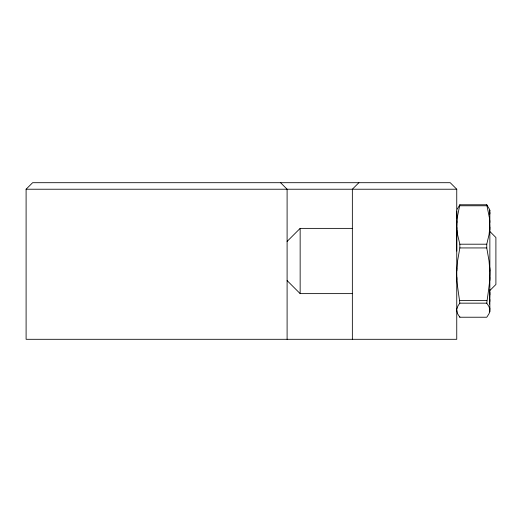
<?xml version="1.0" encoding="UTF-8"?>
<svg xmlns="http://www.w3.org/2000/svg" width="522" height="522" viewBox="0 0 522 522"><rect width="100%" height="100%" fill="white"/><g stroke="black" fill="none" stroke-linecap="round" stroke-linejoin="round"><path stroke-width="0.78" d="M456.75 251.062L456.75 230M456.75 218.653L456.75 211.051M456.763 268.308C456.019 280.053 458.447 291.635 459.843 303.165L458.042 305.716L456.75 309.226M456.763 279.72L456.802 277.404M489.858 310.192L489.042 306.662L486.765 303.165C488.233 291.426 490.589 279.609 489.858 267.649M456.776 228.675L457.2 217.824L459.843 204.774L486.765 204.774L489.401 209.185L489.858 213.948M489.401 304.176L489.858 292M489.858 230L489.401 217.824L486.765 204.774M489.806 222.626L489.858 220.597M489.806 309.331L489.858 308.052M456.802 270.957L457.566 261L459.843 247.937L459.843 244.198L457.566 234.639L456.802 227.351M489.806 227.351L489.042 234.639L486.765 244.198L486.765 247.937L489.042 261L489.806 270.957M489.806 210.94L489.858 210.51M489.806 212.669L489.401 214.431M489.858 310.949L489.042 313.729L486.765 317.226L459.843 317.226L457.566 313.729L456.75 310.192M457.2 209.185L459.843 204.774M26.1 189.225L32.625 182.7L450.225 182.7L456.75 189.225L456.75 339.3L26.1 339.3L26.1 189.225L456.75 189.225M287.1 241.432L300.15 228.375L352.304 228.375M358.875 182.7L352.35 189.225L352.35 339.3M489.623 290.767L495.9 284.483L495.9 237.517L489.623 231.233M459.843 205.779L486.765 205.779M459.843 244.198L486.765 244.198M459.843 247.937L486.765 247.937M287.1 280.568L300.15 293.625L352.304 293.625M459.843 300.424L486.765 300.424M459.843 303.165L486.765 303.165M280.575 182.7L287.1 189.225L287.1 339.3M489.401 289.847L489.806 294.649M489.806 299.374L489.858 301.403M456.77 221.276L456.802 222.626M489.806 277.404L489.858 280.49M489.858 210.072L489.858 311.928M459.843 316.782L459.843 317.226M300.15 228.375L300.15 293.625"/></g></svg>
